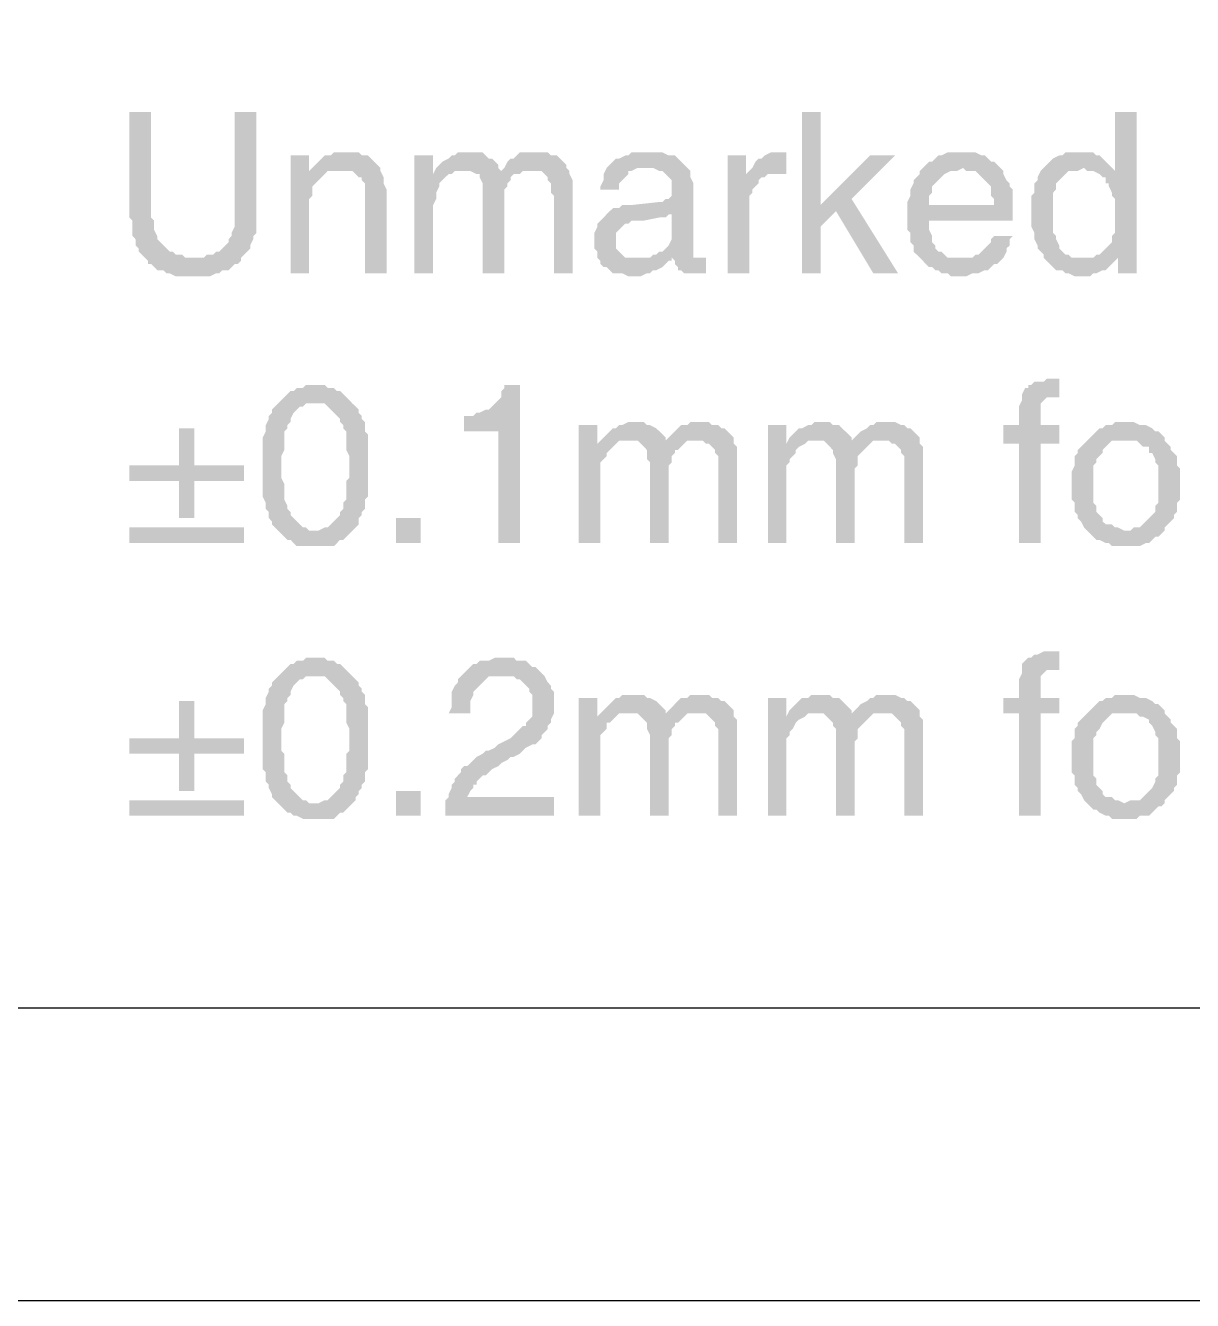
# Model space of a CAD drawing. Header units: inches. Extents: x 3613 to 8393, y -2205 to -794.
# Drawn here: x 4394.09 to 4411.09, y -2204.77 to -2186.21 of the extents above; entities that cross this region are included whole.
import ezdxf

# ---------------------------------------------------------------- set-up
doc = ezdxf.new("R2010")
doc.units = ezdxf.units.IN
doc.header["$MEASUREMENT"] = 0

msp = doc.modelspace()

# ---------------------------------------------------------------- hatches: boundary and pattern name
at = {"transparency": 33554559}
for points in [[(4395.921, -2187.47), (4395.605, -2187.47), (4395.605, -2189.005), (4395.65, -2189.05), (4395.65, -2189.275), (4395.695, -2189.321), (4395.695, -2189.411), (4395.74, -2189.456), (4395.74, -2189.501), (4395.786, -2189.546), (4395.831, -2189.591), (4396.553, -2189.591), (4396.417, -2189.591), (4396.372, -2189.546), (4396.282, -2189.546), (4396.237, -2189.501), (4396.192, -2189.501), (4396.147, -2189.456), (4396.101, -2189.411), (4396.101, -2189.411), (4396.056, -2189.366), (4396.011, -2189.321), (4396.011, -2189.275), (4395.966, -2189.185), (4395.966, -2189.05), (4395.921, -2189.005), (4395.921, -2188.914)], [(4397.455, -2187.47), (4397.139, -2187.47), (4397.139, -2189.14), (4397.094, -2189.23), (4397.094, -2189.275), (4397.049, -2189.321), (4397.049, -2189.366), (4397.004, -2189.411), (4396.959, -2189.456), (4396.914, -2189.501), (4396.869, -2189.501), (4396.824, -2189.546), (4396.733, -2189.546), (4396.688, -2189.591), (4395.831, -2189.591), (4395.876, -2189.636), (4395.876, -2189.682), (4395.921, -2189.682), (4395.966, -2189.727), (4396.011, -2189.772), (4396.101, -2189.772), (4396.147, -2189.817), (4396.192, -2189.817), (4396.282, -2189.862), (4396.778, -2189.862), (4396.869, -2189.817), (4396.914, -2189.817), (4396.959, -2189.772), (4397.049, -2189.772), (4397.094, -2189.727), (4397.139, -2189.682), (4397.185, -2189.682), (4397.23, -2189.636), (4397.23, -2189.591), (4397.275, -2189.546), (4397.32, -2189.501), (4397.365, -2189.456), (4397.365, -2189.411), (4397.41, -2189.321), (4397.41, -2189.275), (4397.455, -2189.23), (4397.455, -2188.959)], [(4405.669, -2187.47), (4405.399, -2187.47), (4405.399, -2189.817), (4405.669, -2189.817), (4405.669, -2189.14), (4405.895, -2188.914), (4405.669, -2188.824)], [(4410.273, -2187.47), (4409.957, -2187.47), (4409.957, -2188.328), (4409.731, -2188.373), (4409.776, -2188.418), (4409.822, -2188.418), (4409.822, -2188.508), (4409.867, -2188.508), (4409.867, -2188.553), (4409.912, -2188.644), (4409.912, -2188.689), (4409.957, -2188.734), (4409.957, -2189.23), (4409.912, -2189.275), (4409.912, -2189.366), (4409.867, -2189.411), (4409.822, -2189.456), (4409.822, -2189.456), (4409.776, -2189.501), (4409.731, -2189.546), (4409.686, -2189.546), (4410.002, -2189.591), (4410.002, -2189.817), (4410.273, -2189.817)], [(4398.223, -2188.102), (4397.952, -2188.102), (4397.952, -2189.817), (4398.223, -2189.817), (4398.223, -2188.869), (4398.223, -2188.734), (4398.268, -2188.689), (4398.268, -2188.553), (4398.313, -2188.508), (4398.358, -2188.463), (4398.358, -2188.463), (4398.403, -2188.418), (4398.448, -2188.373), (4398.223, -2188.328)], [(4398.719, -2188.057), (4398.584, -2188.057), (4398.539, -2188.102), (4398.448, -2188.102), (4398.403, -2188.147), (4398.358, -2188.192), (4398.313, -2188.237), (4398.268, -2188.283), (4398.223, -2188.328), (4398.448, -2188.373), (4398.493, -2188.328), (4398.674, -2188.328), (4399.261, -2188.283), (4399.216, -2188.237), (4399.17, -2188.192), (4399.17, -2188.192), (4399.125, -2188.147), (4399.08, -2188.102), (4398.99, -2188.102), (4398.945, -2188.057), (4398.809, -2188.057)], [(4400.028, -2188.102), (4399.757, -2188.102), (4399.757, -2189.817), (4400.028, -2189.817), (4400.028, -2188.824), (4400.073, -2188.734), (4400.073, -2188.644), (4400.118, -2188.553), (4400.118, -2188.508), (4400.163, -2188.463), (4400.208, -2188.418), (4400.254, -2188.373), (4400.299, -2188.373), (4400.028, -2188.373)], [(4400.524, -2188.057), (4400.389, -2188.057), (4400.344, -2188.102), (4400.299, -2188.102), (4400.254, -2188.147), (4400.163, -2188.192), (4400.118, -2188.237), (4400.073, -2188.283), (4400.028, -2188.373), (4400.299, -2188.373), (4400.344, -2188.328), (4400.479, -2188.328), (4400.976, -2188.283), (4400.976, -2188.237), (4400.931, -2188.192), (4400.885, -2188.147), (4400.84, -2188.147), (4400.795, -2188.102), (4400.75, -2188.057), (4400.615, -2188.057)], [(4401.472, -2188.057), (4401.292, -2188.057), (4401.246, -2188.102), (4401.201, -2188.147), (4401.156, -2188.147), (4401.111, -2188.192), (4401.066, -2188.283), (4401.021, -2188.328), (4400.57, -2188.328), (4400.66, -2188.373), (4400.705, -2188.373), (4400.705, -2188.418), (4400.75, -2188.508), (4400.75, -2189.817), (4401.066, -2189.817), (4401.066, -2188.824), (4401.066, -2188.598), (4401.111, -2188.553), (4401.111, -2188.508), (4401.156, -2188.463), (4401.156, -2188.418), (4401.201, -2188.373), (4401.292, -2188.373), (4401.337, -2188.328), (4401.472, -2188.328), (4401.969, -2188.283), (4401.969, -2188.237), (4401.923, -2188.192), (4401.923, -2188.192), (4401.878, -2188.147), (4401.833, -2188.102), (4401.743, -2188.102), (4401.698, -2188.057), (4401.562, -2188.057)], [(4403.187, -2188.057), (4402.916, -2188.057), (4402.871, -2188.102), (4402.826, -2188.102), (4402.736, -2188.147), (4402.691, -2188.147), (4402.646, -2188.192), (4402.646, -2188.192), (4402.6, -2188.237), (4402.555, -2188.283), (4402.51, -2188.373), (4402.51, -2188.463), (4402.465, -2188.553), (4402.465, -2188.598), (4402.736, -2188.598), (4402.736, -2188.508), (4402.781, -2188.463), (4402.826, -2188.418), (4402.871, -2188.373), (4402.871, -2188.328), (4402.916, -2188.328), (4403.007, -2188.283), (4403.729, -2188.283), (4403.684, -2188.237), (4403.638, -2188.192), (4403.593, -2188.147), (4403.548, -2188.102), (4403.458, -2188.102), (4403.368, -2188.057), (4403.232, -2188.057)], [(4404.586, -2188.102), (4404.315, -2188.102), (4404.315, -2189.817), (4404.631, -2189.817), (4404.631, -2188.689), (4404.677, -2188.644), (4404.677, -2188.598), (4404.722, -2188.553), (4404.767, -2188.508), (4404.767, -2188.463), (4404.812, -2188.418), (4404.857, -2188.418), (4404.586, -2188.373)], [(4405.083, -2188.057), (4404.947, -2188.057), (4404.857, -2188.102), (4404.812, -2188.147), (4404.767, -2188.147), (4404.722, -2188.192), (4404.677, -2188.283), (4404.677, -2188.283), (4404.631, -2188.328), (4405.128, -2188.373), (4405.173, -2188.373), (4405.173, -2188.057), (4405.128, -2188.057)], [(4406.753, -2188.102), (4406.392, -2188.102), (4405.669, -2188.824), (4405.895, -2188.914), (4406.437, -2189.817), (4406.798, -2189.817), (4406.121, -2188.734)], [(4407.746, -2188.057), (4407.52, -2188.057), (4407.43, -2188.102), (4407.384, -2188.102), (4407.339, -2188.147), (4407.294, -2188.192), (4407.249, -2188.192), (4407.204, -2188.237), (4407.159, -2188.283), (4407.746, -2188.283), (4407.791, -2188.328), (4407.926, -2188.328), (4407.971, -2188.373), (4408.016, -2188.418), (4408.061, -2188.463), (4408.061, -2188.463), (4408.107, -2188.508), (4408.152, -2188.553), (4408.152, -2188.689), (4408.197, -2188.734), (4408.197, -2188.824), (4406.933, -2188.824), (4406.933, -2189.185), (4406.978, -2189.23), (4406.978, -2189.366), (4407.023, -2189.411), (4407.023, -2189.501), (4407.069, -2189.546), (4407.114, -2189.591), (4407.159, -2189.636), (4407.159, -2189.636), (4407.204, -2189.682), (4407.249, -2189.727), (4407.294, -2189.727), (4407.339, -2189.772), (4407.384, -2189.772), (4407.43, -2189.817), (4407.52, -2189.817), (4407.565, -2189.862), (4407.791, -2189.862), (4407.881, -2189.817), (4407.971, -2189.817), (4408.061, -2189.772), (4408.107, -2189.772), (4408.152, -2189.727), (4408.197, -2189.682), (4408.242, -2189.682), (4408.287, -2189.636), (4407.746, -2189.591), (4407.52, -2189.591), (4407.475, -2189.546), (4407.43, -2189.501), (4407.384, -2189.501), (4407.339, -2189.456), (4407.339, -2189.411), (4407.294, -2189.366), (4407.294, -2189.275), (4407.249, -2189.185), (4407.249, -2189.05), (4408.468, -2189.05), (4408.468, -2188.598), (4408.423, -2188.553), (4408.423, -2188.508), (4408.377, -2188.463), (4408.332, -2188.373), (4408.332, -2188.328), (4408.287, -2188.283), (4408.242, -2188.237), (4408.197, -2188.192), (4408.152, -2188.192), (4408.107, -2188.147), (4408.061, -2188.102), (4408.016, -2188.102), (4407.926, -2188.057), (4407.791, -2188.057)], [(4409.461, -2188.057), (4409.235, -2188.057), (4409.19, -2188.102), (4409.145, -2188.102), (4409.054, -2188.147), (4409.009, -2188.192), (4408.964, -2188.237), (4408.919, -2188.283), (4409.506, -2188.283), (4409.551, -2188.328), (4409.641, -2188.328), (4409.731, -2188.373), (4409.957, -2188.328), (4409.957, -2188.328), (4409.912, -2188.283), (4409.867, -2188.237), (4409.822, -2188.192), (4409.776, -2188.147), (4409.731, -2188.102), (4409.686, -2188.102), (4409.641, -2188.057), (4409.506, -2188.057)], [(4399.261, -2188.283), (4398.674, -2188.328), (4398.854, -2188.328), (4398.9, -2188.373), (4398.945, -2188.418), (4398.99, -2188.418), (4398.99, -2188.463), (4399.035, -2188.508), (4399.035, -2189.817), (4399.351, -2189.817), (4399.351, -2188.598), (4399.306, -2188.508), (4399.306, -2188.418), (4399.261, -2188.328)], [(4401.969, -2188.283), (4401.472, -2188.328), (4401.608, -2188.328), (4401.653, -2188.373), (4401.698, -2188.418), (4401.698, -2188.463), (4401.743, -2188.508), (4401.743, -2188.644), (4401.788, -2188.689), (4401.788, -2189.817), (4402.059, -2189.817), (4402.059, -2188.598), (4402.059, -2188.463), (4402.014, -2188.373), (4402.014, -2188.328)], [(4403.729, -2188.283), (4403.142, -2188.283), (4403.232, -2188.283), (4403.323, -2188.328), (4403.368, -2188.328), (4403.413, -2188.373), (4403.458, -2188.418), (4403.503, -2188.463), (4403.503, -2188.689), (4403.458, -2188.734), (4403.413, -2188.734), (4403.368, -2188.779), (4403.323, -2188.779), (4402.916, -2188.824), (4402.781, -2188.824), (4402.736, -2188.869), (4402.646, -2188.869), (4402.6, -2188.914), (4403.503, -2188.959), (4403.503, -2189.23), (4403.503, -2189.321), (4403.458, -2189.411), (4403.413, -2189.456), (4403.368, -2189.501), (4403.323, -2189.501), (4403.277, -2189.546), (4403.232, -2189.546), (4403.187, -2189.591), (4402.962, -2189.591), (4402.465, -2189.636), (4402.465, -2189.682), (4402.51, -2189.727), (4402.555, -2189.727), (4402.6, -2189.772), (4402.646, -2189.817), (4402.781, -2189.817), (4402.871, -2189.862), (4403.052, -2189.862), (4403.142, -2189.817), (4403.187, -2189.817), (4403.232, -2189.772), (4403.277, -2189.772), (4403.368, -2189.727), (4403.413, -2189.682), (4403.458, -2189.636), (4403.503, -2189.636), (4403.503, -2189.591), (4403.819, -2189.591), (4403.819, -2188.508), (4403.774, -2188.418), (4403.774, -2188.328)], [(4404.631, -2188.328), (4404.586, -2188.373), (4404.857, -2188.418), (4404.902, -2188.373), (4405.128, -2188.373)], [(4407.159, -2188.283), (4407.114, -2188.328), (4407.114, -2188.373), (4407.069, -2188.418), (4407.023, -2188.463), (4407.023, -2188.508), (4406.978, -2188.598), (4406.978, -2188.689), (4406.933, -2188.779), (4406.933, -2188.824), (4407.249, -2188.824), (4407.249, -2188.689), (4407.294, -2188.644), (4407.294, -2188.553), (4407.339, -2188.508), (4407.384, -2188.463), (4407.384, -2188.463), (4407.43, -2188.418), (4407.475, -2188.373), (4407.565, -2188.328), (4407.655, -2188.328), (4407.746, -2188.283)], [(4408.919, -2188.283), (4408.874, -2188.328), (4408.829, -2188.418), (4408.829, -2188.463), (4408.784, -2188.508), (4408.784, -2188.644), (4408.738, -2188.689), (4408.738, -2189.14), (4408.784, -2189.23), (4408.784, -2189.321), (4408.829, -2189.411), (4408.829, -2189.456), (4408.874, -2189.501), (4408.919, -2189.546), (4408.919, -2189.591), (4408.964, -2189.636), (4409.009, -2189.682), (4409.054, -2189.727), (4409.099, -2189.772), (4409.19, -2189.772), (4409.235, -2189.817), (4409.28, -2189.817), (4409.37, -2189.862), (4409.596, -2189.862), (4409.641, -2189.817), (4409.686, -2189.817), (4409.776, -2189.772), (4409.822, -2189.772), (4409.867, -2189.727), (4409.912, -2189.682), (4409.957, -2189.636), (4409.506, -2189.591), (4409.325, -2189.591), (4409.28, -2189.546), (4409.235, -2189.546), (4409.19, -2189.501), (4409.145, -2189.456), (4409.145, -2189.411), (4409.099, -2189.321), (4409.099, -2189.275), (4409.054, -2189.23), (4409.054, -2188.644), (4409.099, -2188.598), (4409.099, -2188.508), (4409.145, -2188.463), (4409.145, -2188.463), (4409.19, -2188.418), (4409.235, -2188.373), (4409.28, -2188.328), (4409.415, -2188.328), (4409.506, -2188.283)], [(4402.6, -2188.914), (4402.555, -2188.959), (4402.51, -2189.005), (4402.51, -2189.005), (4402.465, -2189.05), (4402.42, -2189.095), (4402.42, -2189.14), (4402.375, -2189.23), (4402.375, -2189.366), (4402.375, -2189.456), (4402.42, -2189.501), (4402.42, -2189.591), (4402.465, -2189.636), (4402.962, -2189.591), (4402.826, -2189.591), (4402.781, -2189.546), (4402.736, -2189.501), (4402.691, -2189.456), (4402.691, -2189.23), (4402.736, -2189.185), (4402.781, -2189.14), (4402.826, -2189.095), (4402.871, -2189.095), (4402.916, -2189.05), (4403.097, -2189.05), (4403.323, -2189.005), (4403.413, -2189.005), (4403.458, -2188.959), (4403.503, -2188.959)], [(4408.468, -2189.275), (4408.197, -2189.275), (4408.152, -2189.321), (4408.152, -2189.366), (4408.107, -2189.411), (4408.061, -2189.456), (4408.016, -2189.501), (4407.971, -2189.546), (4407.926, -2189.546), (4407.881, -2189.591), (4407.746, -2189.591), (4408.287, -2189.636), (4408.332, -2189.591), (4408.377, -2189.501), (4408.377, -2189.456), (4408.423, -2189.411), (4408.423, -2189.321)], [(4403.819, -2189.591), (4403.503, -2189.591), (4403.548, -2189.636), (4403.909, -2189.591), (4403.909, -2189.591)], [(4404, -2189.591), (4403.909, -2189.591), (4403.548, -2189.636), (4403.548, -2189.682), (4403.593, -2189.727), (4403.593, -2189.772), (4403.638, -2189.772), (4403.684, -2189.817), (4404, -2189.817)], [(4409.686, -2189.546), (4409.641, -2189.591), (4409.506, -2189.591), (4409.957, -2189.636), (4410.002, -2189.591)], [(4398.313, -2191.442), (4398.178, -2191.442), (4398.132, -2191.487), (4398.042, -2191.487), (4397.997, -2191.532), (4397.952, -2191.532), (4397.907, -2191.577), (4397.862, -2191.622), (4397.816, -2191.667), (4397.771, -2191.713), (4398.448, -2191.713), (4398.493, -2191.758), (4398.539, -2191.803), (4398.584, -2191.848), (4398.629, -2191.893), (4398.674, -2191.938), (4398.674, -2191.983), (4398.719, -2192.028), (4398.719, -2192.074), (4398.764, -2192.119), (4398.764, -2192.39), (4398.809, -2192.48), (4398.809, -2192.796), (4398.764, -2192.841), (4398.764, -2193.112), (4398.719, -2193.157), (4398.719, -2193.247), (4398.674, -2193.292), (4398.674, -2193.337), (4398.674, -2193.337), (4398.629, -2193.382), (4398.584, -2193.428), (4398.539, -2193.473), (4398.493, -2193.518), (4398.448, -2193.518), (4398.358, -2193.563), (4397.771, -2193.563), (4397.816, -2193.608), (4397.862, -2193.653), (4397.907, -2193.698), (4397.952, -2193.698), (4397.997, -2193.744), (4398.042, -2193.789), (4398.584, -2193.789), (4398.629, -2193.744), (4398.674, -2193.698), (4398.719, -2193.698), (4398.764, -2193.653), (4398.809, -2193.608), (4398.854, -2193.563), (4398.9, -2193.518), (4398.9, -2193.518), (4398.945, -2193.473), (4398.945, -2193.382), (4398.99, -2193.337), (4398.99, -2193.292), (4399.035, -2193.247), (4399.035, -2193.112), (4399.08, -2193.067), (4399.08, -2192.615), (4399.08, -2192.164), (4399.035, -2192.119), (4399.035, -2191.983), (4398.99, -2191.938), (4398.99, -2191.893), (4398.945, -2191.848), (4398.945, -2191.803), (4398.9, -2191.758), (4398.9, -2191.758), (4398.854, -2191.713), (4398.809, -2191.667), (4398.764, -2191.622), (4398.719, -2191.577), (4398.674, -2191.532), (4398.629, -2191.532), (4398.584, -2191.487), (4398.493, -2191.487), (4398.448, -2191.442), (4398.358, -2191.442)], [(4401.292, -2191.442), (4401.066, -2191.442), (4401.066, -2191.487), (4401.021, -2191.532), (4401.021, -2191.622), (4400.976, -2191.667), (4400.931, -2191.713), (4400.885, -2191.758), (4400.84, -2191.803), (4400.795, -2191.803), (4400.705, -2191.848), (4400.66, -2191.848), (4400.615, -2191.893), (4400.479, -2191.893), (4400.479, -2192.119), (4400.976, -2192.119), (4400.976, -2193.744), (4401.292, -2193.744)], [(4409.009, -2191.352), (4408.964, -2191.352), (4408.919, -2191.397), (4408.784, -2191.397), (4408.738, -2191.442), (4408.693, -2191.442), (4408.693, -2191.487), (4408.648, -2191.487), (4408.603, -2191.577), (4408.603, -2191.622), (4409.145, -2191.622), (4409.145, -2191.352)], [(4408.603, -2191.622), (4408.603, -2191.667), (4408.558, -2191.758), (4408.558, -2192.028), (4408.332, -2192.028), (4408.332, -2192.299), (4408.558, -2192.299), (4408.558, -2193.744), (4408.874, -2193.744), (4408.874, -2192.299), (4409.145, -2192.299), (4409.145, -2192.028), (4408.874, -2192.028), (4408.874, -2191.713), (4408.919, -2191.667), (4408.919, -2191.667), (4408.964, -2191.622), (4409.054, -2191.622)], [(4397.771, -2191.713), (4397.726, -2191.758), (4397.726, -2191.758), (4397.681, -2191.803), (4397.681, -2191.848), (4397.636, -2191.893), (4397.636, -2191.938), (4397.591, -2192.028), (4397.591, -2192.119), (4397.546, -2192.209), (4397.546, -2193.067), (4397.591, -2193.157), (4397.591, -2193.247), (4397.636, -2193.292), (4397.636, -2193.382), (4397.681, -2193.428), (4397.681, -2193.473), (4397.726, -2193.518), (4397.771, -2193.563), (4398.313, -2193.563), (4398.223, -2193.563), (4398.178, -2193.518), (4398.132, -2193.518), (4398.087, -2193.473), (4398.042, -2193.428), (4397.997, -2193.382), (4397.952, -2193.337), (4397.952, -2193.292), (4397.907, -2193.247), (4397.907, -2193.202), (4397.862, -2193.112), (4397.862, -2192.886), (4397.816, -2192.796), (4397.816, -2192.48), (4397.862, -2192.39), (4397.862, -2192.119), (4397.907, -2192.074), (4397.907, -2192.028), (4397.952, -2191.983), (4397.952, -2191.938), (4397.952, -2191.938), (4397.997, -2191.848), (4398.042, -2191.803), (4398.087, -2191.758), (4398.132, -2191.758), (4398.178, -2191.713), (4398.313, -2191.713)], [(4402.42, -2192.028), (4402.149, -2192.028), (4402.149, -2193.744), (4402.465, -2193.744), (4402.465, -2192.57), (4402.51, -2192.525), (4402.555, -2192.48), (4402.555, -2192.435), (4402.6, -2192.39), (4402.646, -2192.344), (4402.691, -2192.299), (4402.42, -2192.299)], [(4402.962, -2191.983), (4402.871, -2191.983), (4402.781, -2192.028), (4402.736, -2192.028), (4402.691, -2192.074), (4402.646, -2192.074), (4402.6, -2192.119), (4402.555, -2192.164), (4402.51, -2192.209), (4402.42, -2192.299), (4402.691, -2192.299), (4402.736, -2192.254), (4402.871, -2192.254), (4403.413, -2192.209), (4403.368, -2192.164), (4403.323, -2192.119), (4403.323, -2192.119), (4403.277, -2192.074), (4403.187, -2192.028), (4403.142, -2192.028), (4403.097, -2191.983), (4403.007, -2191.983)], [(4403.909, -2191.983), (4403.774, -2191.983), (4403.729, -2192.028), (4403.638, -2192.028), (4403.593, -2192.074), (4403.548, -2192.119), (4403.503, -2192.164), (4403.458, -2192.209), (4403.413, -2192.254), (4403.007, -2192.254), (4403.052, -2192.299), (4403.097, -2192.344), (4403.097, -2192.344), (4403.142, -2192.39), (4403.142, -2192.525), (4403.187, -2192.57), (4403.187, -2193.744), (4403.458, -2193.744), (4403.458, -2192.615), (4403.503, -2192.57), (4403.503, -2192.48), (4403.548, -2192.435), (4403.548, -2192.39), (4403.593, -2192.39), (4403.638, -2192.344), (4403.684, -2192.299), (4403.729, -2192.254), (4403.864, -2192.254), (4404.406, -2192.209), (4404.361, -2192.164), (4404.315, -2192.119), (4404.315, -2192.119), (4404.27, -2192.074), (4404.225, -2192.074), (4404.18, -2192.028), (4404.09, -2192.028), (4404.045, -2191.983), (4403.954, -2191.983)], [(4405.173, -2192.028), (4404.902, -2192.028), (4404.902, -2193.744), (4405.173, -2193.744), (4405.173, -2192.615), (4405.218, -2192.57), (4405.218, -2192.525), (4405.263, -2192.48), (4405.308, -2192.435), (4405.308, -2192.39), (4405.354, -2192.344), (4405.444, -2192.299), (4405.173, -2192.299)], [(4405.669, -2191.983), (4405.579, -2191.983), (4405.534, -2192.028), (4405.489, -2192.028), (4405.399, -2192.074), (4405.354, -2192.074), (4405.308, -2192.119), (4405.263, -2192.164), (4405.218, -2192.209), (4405.173, -2192.299), (4405.444, -2192.299), (4405.489, -2192.254), (4405.624, -2192.254), (4406.121, -2192.209), (4406.076, -2192.164), (4406.031, -2192.119), (4406.031, -2192.119), (4405.985, -2192.074), (4405.94, -2192.028), (4405.85, -2192.028), (4405.805, -2191.983), (4405.76, -2191.983)], [(4406.617, -2191.983), (4406.482, -2191.983), (4406.437, -2192.028), (4406.392, -2192.028), (4406.346, -2192.074), (4406.256, -2192.119), (4406.211, -2192.164), (4406.166, -2192.209), (4406.121, -2192.254), (4405.715, -2192.254), (4405.76, -2192.299), (4405.805, -2192.344), (4405.805, -2192.344), (4405.85, -2192.39), (4405.85, -2192.435), (4405.895, -2192.525), (4405.895, -2193.744), (4406.166, -2193.744), (4406.166, -2192.66), (4406.211, -2192.615), (4406.211, -2192.48), (4406.256, -2192.435), (4406.301, -2192.39), (4406.301, -2192.39), (4406.346, -2192.344), (4406.392, -2192.299), (4406.437, -2192.254), (4406.572, -2192.254), (4407.114, -2192.209), (4407.069, -2192.164), (4407.023, -2192.119), (4407.023, -2192.119), (4406.978, -2192.074), (4406.933, -2192.074), (4406.888, -2192.028), (4406.843, -2192.028), (4406.753, -2191.983), (4406.707, -2191.983)], [(4410.092, -2191.983), (4409.957, -2191.983), (4409.912, -2192.028), (4409.822, -2192.028), (4409.776, -2192.074), (4409.731, -2192.074), (4409.686, -2192.119), (4409.641, -2192.164), (4409.596, -2192.209), (4409.551, -2192.254), (4409.551, -2192.254), (4409.506, -2192.299), (4409.461, -2192.344), (4409.415, -2192.39), (4409.415, -2192.435), (4409.37, -2192.48), (4409.37, -2192.615), (4409.325, -2192.705), (4409.325, -2192.886), (4409.325, -2193.112), (4409.37, -2193.157), (4409.37, -2193.292), (4409.415, -2193.337), (4409.415, -2193.382), (4409.461, -2193.428), (4409.506, -2193.518), (4409.551, -2193.563), (4410.092, -2193.563), (4410.002, -2193.518), (4409.957, -2193.518), (4409.912, -2193.473), (4409.822, -2193.473), (4409.776, -2193.428), (4409.776, -2193.382), (4409.731, -2193.337), (4409.686, -2193.292), (4409.686, -2193.202), (4409.641, -2193.157), (4409.641, -2192.615), (4409.686, -2192.57), (4409.686, -2192.525), (4409.731, -2192.48), (4409.776, -2192.435), (4409.776, -2192.39), (4409.822, -2192.344), (4409.867, -2192.299), (4409.912, -2192.254), (4410.092, -2192.254), (4410.679, -2192.209), (4410.634, -2192.164), (4410.589, -2192.119), (4410.544, -2192.119), (4410.499, -2192.074), (4410.408, -2192.028), (4410.318, -2192.028), (4410.228, -2191.983), (4410.183, -2191.983)], [(4396.553, -2192.074), (4396.327, -2192.074), (4396.327, -2192.615), (4395.605, -2192.615), (4395.605, -2192.841), (4396.327, -2192.841), (4396.327, -2193.382), (4396.553, -2193.382), (4396.553, -2192.841), (4397.275, -2192.841), (4397.275, -2192.615), (4396.553, -2192.615)], [(4404.406, -2192.209), (4403.864, -2192.254), (4403.954, -2192.254), (4404, -2192.299), (4404.045, -2192.299), (4404.09, -2192.344), (4404.135, -2192.39), (4404.135, -2192.435), (4404.18, -2192.48), (4404.18, -2193.744), (4404.451, -2193.744), (4404.451, -2192.344), (4404.406, -2192.299)], [(4407.114, -2192.209), (4406.572, -2192.254), (4406.662, -2192.254), (4406.707, -2192.299), (4406.753, -2192.299), (4406.798, -2192.344), (4406.843, -2192.39), (4406.843, -2192.435), (4406.888, -2192.48), (4406.888, -2193.744), (4407.159, -2193.744), (4407.159, -2192.344), (4407.114, -2192.299)], [(4410.679, -2192.209), (4410.092, -2192.254), (4410.273, -2192.254), (4410.318, -2192.299), (4410.363, -2192.344), (4410.453, -2192.344), (4410.453, -2192.435), (4410.499, -2192.435), (4410.544, -2192.525), (4410.544, -2192.57), (4410.589, -2192.615), (4410.589, -2193.157), (4410.544, -2193.202), (4410.544, -2193.292), (4410.499, -2193.337), (4410.453, -2193.382), (4410.453, -2193.382), (4410.408, -2193.428), (4410.363, -2193.473), (4410.318, -2193.518), (4410.228, -2193.518), (4410.183, -2193.563), (4409.551, -2193.563), (4409.596, -2193.608), (4409.641, -2193.653), (4409.686, -2193.698), (4409.731, -2193.698), (4409.822, -2193.744), (4409.867, -2193.744), (4409.912, -2193.789), (4410.318, -2193.789), (4410.408, -2193.744), (4410.453, -2193.744), (4410.499, -2193.698), (4410.544, -2193.653), (4410.589, -2193.653), (4410.634, -2193.608), (4410.679, -2193.563), (4410.679, -2193.518), (4410.724, -2193.473), (4410.769, -2193.428), (4410.815, -2193.382), (4410.815, -2193.337), (4410.86, -2193.292), (4410.86, -2193.157), (4410.905, -2193.112), (4410.905, -2192.886), (4410.905, -2192.66), (4410.86, -2192.615), (4410.86, -2192.48), (4410.815, -2192.435), (4410.769, -2192.39), (4410.769, -2192.344), (4410.724, -2192.299), (4410.679, -2192.254)], [(4397.275, -2193.744), (4397.275, -2193.518), (4395.605, -2193.518), (4395.605, -2193.744)], [(4399.847, -2193.744), (4399.847, -2193.382), (4399.486, -2193.382), (4399.486, -2193.744)], [(4409.009, -2195.323), (4408.919, -2195.323), (4408.829, -2195.368), (4408.784, -2195.368), (4408.738, -2195.413), (4408.693, -2195.413), (4408.648, -2195.459), (4408.603, -2195.504), (4408.603, -2195.594), (4409.145, -2195.594), (4409.145, -2195.323)], [(4398.313, -2195.413), (4398.178, -2195.413), (4398.132, -2195.459), (4398.042, -2195.459), (4397.997, -2195.504), (4397.952, -2195.504), (4397.907, -2195.549), (4397.862, -2195.594), (4397.816, -2195.639), (4397.771, -2195.684), (4398.448, -2195.684), (4398.493, -2195.729), (4398.539, -2195.774), (4398.584, -2195.82), (4398.629, -2195.865), (4398.674, -2195.91), (4398.674, -2195.955), (4398.719, -2196), (4398.719, -2196.045), (4398.764, -2196.09), (4398.764, -2196.361), (4398.809, -2196.451), (4398.809, -2196.767), (4398.764, -2196.812), (4398.764, -2197.083), (4398.719, -2197.128), (4398.719, -2197.219), (4398.674, -2197.264), (4398.674, -2197.309), (4398.674, -2197.309), (4398.629, -2197.354), (4398.584, -2197.399), (4398.539, -2197.444), (4398.493, -2197.489), (4398.448, -2197.489), (4398.358, -2197.535), (4397.771, -2197.535), (4397.816, -2197.58), (4397.862, -2197.625), (4397.907, -2197.67), (4397.952, -2197.67), (4397.997, -2197.715), (4398.042, -2197.715), (4398.132, -2197.76), (4398.584, -2197.76), (4398.629, -2197.715), (4398.674, -2197.67), (4398.719, -2197.67), (4398.764, -2197.625), (4398.809, -2197.58), (4398.854, -2197.535), (4398.9, -2197.489), (4398.9, -2197.444), (4398.945, -2197.399), (4398.945, -2197.354), (4398.99, -2197.309), (4398.99, -2197.264), (4399.035, -2197.219), (4399.035, -2197.083), (4399.08, -2197.038), (4399.08, -2196.587), (4399.08, -2196.136), (4399.035, -2196.09), (4399.035, -2195.955), (4398.99, -2195.91), (4398.99, -2195.865), (4398.945, -2195.82), (4398.945, -2195.774), (4398.9, -2195.729), (4398.9, -2195.729), (4398.854, -2195.684), (4398.809, -2195.639), (4398.764, -2195.594), (4398.719, -2195.549), (4398.674, -2195.504), (4398.629, -2195.504), (4398.584, -2195.459), (4398.493, -2195.459), (4398.448, -2195.413), (4398.358, -2195.413)], [(4401.066, -2195.413), (4400.931, -2195.413), (4400.84, -2195.459), (4400.705, -2195.459), (4400.66, -2195.504), (4400.615, -2195.504), (4400.57, -2195.549), (4400.524, -2195.594), (4400.479, -2195.639), (4400.479, -2195.639), (4400.434, -2195.684), (4400.389, -2195.729), (4400.389, -2195.774), (4400.344, -2195.82), (4400.299, -2195.91), (4400.299, -2196.136), (4400.254, -2196.226), (4400.57, -2196.226), (4400.57, -2196.045), (4400.615, -2195.955), (4400.615, -2195.91), (4400.66, -2195.865), (4400.705, -2195.82), (4400.75, -2195.774), (4400.795, -2195.729), (4400.84, -2195.684), (4401.021, -2195.684), (4401.608, -2195.639), (4401.562, -2195.594), (4401.517, -2195.549), (4401.472, -2195.549), (4401.427, -2195.504), (4401.382, -2195.459), (4401.246, -2195.459), (4401.201, -2195.413), (4401.111, -2195.413)], [(4397.771, -2195.684), (4397.726, -2195.729), (4397.726, -2195.729), (4397.681, -2195.774), (4397.681, -2195.82), (4397.636, -2195.865), (4397.636, -2195.91), (4397.591, -2196), (4397.591, -2196.09), (4397.546, -2196.181), (4397.546, -2197.038), (4397.591, -2197.083), (4397.591, -2197.219), (4397.636, -2197.264), (4397.636, -2197.309), (4397.681, -2197.399), (4397.681, -2197.444), (4397.726, -2197.489), (4397.771, -2197.535), (4398.313, -2197.535), (4398.223, -2197.535), (4398.178, -2197.489), (4398.132, -2197.489), (4398.087, -2197.444), (4398.042, -2197.399), (4397.997, -2197.354), (4397.952, -2197.309), (4397.952, -2197.264), (4397.907, -2197.219), (4397.907, -2197.128), (4397.862, -2197.083), (4397.862, -2196.812), (4397.816, -2196.767), (4397.816, -2196.451), (4397.862, -2196.361), (4397.862, -2196.09), (4397.907, -2196.045), (4397.907, -2196), (4397.952, -2195.955), (4397.952, -2195.91), (4397.952, -2195.91), (4397.997, -2195.82), (4398.042, -2195.774), (4398.087, -2195.729), (4398.132, -2195.729), (4398.178, -2195.684), (4398.313, -2195.684)], [(4401.608, -2195.639), (4401.021, -2195.684), (4401.201, -2195.684), (4401.246, -2195.729), (4401.292, -2195.729), (4401.337, -2195.774), (4401.382, -2195.82), (4401.427, -2195.865), (4401.427, -2195.91), (4401.472, -2195.955), (4401.472, -2196.271), (4401.427, -2196.316), (4401.382, -2196.361), (4401.382, -2196.406), (4401.337, -2196.406), (4401.292, -2196.451), (4401.246, -2196.497), (4401.201, -2196.542), (4401.156, -2196.587), (4401.066, -2196.632), (4401.066, -2196.632), (4400.976, -2196.677), (4400.931, -2196.722), (4400.84, -2196.767), (4400.795, -2196.767), (4400.75, -2196.812), (4400.66, -2196.858), (4400.615, -2196.903), (4400.57, -2196.948), (4400.524, -2196.993), (4400.479, -2196.993), (4400.434, -2197.038), (4400.434, -2197.083), (4400.389, -2197.128), (4400.344, -2197.174), (4400.344, -2197.219), (4400.299, -2197.264), (4400.299, -2197.309), (4400.254, -2197.399), (4400.254, -2197.444), (4400.208, -2197.489), (4400.208, -2197.715), (4401.788, -2197.715), (4401.788, -2197.444), (4400.524, -2197.444), (4400.57, -2197.354), (4400.615, -2197.309), (4400.615, -2197.264), (4400.66, -2197.264), (4400.66, -2197.219), (4400.705, -2197.174), (4400.75, -2197.128), (4400.795, -2197.128), (4400.84, -2197.083), (4400.885, -2197.038), (4400.976, -2196.993), (4401.021, -2196.948), (4401.111, -2196.903), (4401.156, -2196.858), (4401.201, -2196.858), (4401.292, -2196.812), (4401.337, -2196.767), (4401.382, -2196.722), (4401.472, -2196.677), (4401.517, -2196.677), (4401.562, -2196.632), (4401.608, -2196.587), (4401.608, -2196.542), (4401.653, -2196.497), (4401.698, -2196.451), (4401.698, -2196.406), (4401.743, -2196.361), (4401.743, -2196.316), (4401.788, -2196.226), (4401.788, -2195.91), (4401.743, -2195.865), (4401.743, -2195.82), (4401.698, -2195.774), (4401.653, -2195.684)], [(4408.603, -2195.594), (4408.603, -2195.639), (4408.558, -2195.729), (4408.558, -2196), (4408.332, -2196), (4408.332, -2196.226), (4408.558, -2196.226), (4408.558, -2197.715), (4408.874, -2197.715), (4408.874, -2196.226), (4409.145, -2196.226), (4409.145, -2196), (4408.874, -2196), (4408.874, -2195.684), (4408.919, -2195.639), (4408.919, -2195.639), (4408.964, -2195.594), (4409.054, -2195.594)], [(4396.553, -2196.045), (4396.327, -2196.045), (4396.327, -2196.587), (4395.605, -2196.587), (4395.605, -2196.812), (4396.327, -2196.812), (4396.327, -2197.354), (4396.553, -2197.354), (4396.553, -2196.812), (4397.275, -2196.812), (4397.275, -2196.587), (4396.553, -2196.587)], [(4402.42, -2196), (4402.149, -2196), (4402.149, -2197.715), (4402.465, -2197.715), (4402.465, -2196.542), (4402.51, -2196.497), (4402.555, -2196.451), (4402.555, -2196.361), (4402.6, -2196.361), (4402.646, -2196.316), (4402.691, -2196.271), (4402.42, -2196.271)], [(4402.962, -2195.955), (4402.781, -2195.955), (4402.736, -2196), (4402.691, -2196), (4402.646, -2196.045), (4402.6, -2196.09), (4402.555, -2196.136), (4402.51, -2196.181), (4402.42, -2196.271), (4402.691, -2196.271), (4402.736, -2196.226), (4402.871, -2196.226), (4403.413, -2196.181), (4403.368, -2196.136), (4403.323, -2196.09), (4403.323, -2196.09), (4403.277, -2196.045), (4403.187, -2196), (4403.142, -2196), (4403.097, -2195.955), (4403.007, -2195.955)], [(4403.909, -2195.955), (4403.774, -2195.955), (4403.729, -2196), (4403.638, -2196), (4403.593, -2196.045), (4403.548, -2196.09), (4403.503, -2196.136), (4403.458, -2196.181), (4403.413, -2196.226), (4403.007, -2196.226), (4403.052, -2196.271), (4403.097, -2196.316), (4403.097, -2196.316), (4403.142, -2196.361), (4403.142, -2196.451), (4403.187, -2196.542), (4403.187, -2197.715), (4403.458, -2197.715), (4403.458, -2196.587), (4403.503, -2196.542), (4403.503, -2196.451), (4403.548, -2196.406), (4403.548, -2196.361), (4403.593, -2196.361), (4403.638, -2196.316), (4403.684, -2196.271), (4403.729, -2196.226), (4403.864, -2196.226), (4404.406, -2196.181), (4404.361, -2196.136), (4404.315, -2196.09), (4404.315, -2196.09), (4404.27, -2196.045), (4404.225, -2196.045), (4404.18, -2196), (4404.09, -2196), (4404.045, -2195.955), (4403.954, -2195.955)], [(4405.173, -2196), (4404.902, -2196), (4404.902, -2197.715), (4405.173, -2197.715), (4405.173, -2196.587), (4405.218, -2196.542), (4405.218, -2196.497), (4405.263, -2196.451), (4405.308, -2196.361), (4405.308, -2196.361), (4405.354, -2196.316), (4405.444, -2196.271), (4405.173, -2196.271)], [(4405.669, -2195.955), (4405.534, -2195.955), (4405.489, -2196), (4405.399, -2196), (4405.354, -2196.045), (4405.308, -2196.09), (4405.263, -2196.136), (4405.218, -2196.181), (4405.173, -2196.271), (4405.444, -2196.271), (4405.489, -2196.226), (4405.624, -2196.226), (4406.121, -2196.181), (4406.076, -2196.136), (4406.031, -2196.09), (4406.031, -2196.09), (4405.985, -2196.045), (4405.94, -2196), (4405.85, -2196), (4405.805, -2195.955), (4405.76, -2195.955)], [(4406.617, -2195.955), (4406.482, -2195.955), (4406.437, -2196), (4406.392, -2196), (4406.346, -2196.045), (4406.256, -2196.09), (4406.211, -2196.136), (4406.166, -2196.181), (4406.121, -2196.226), (4405.715, -2196.226), (4405.76, -2196.271), (4405.805, -2196.316), (4405.805, -2196.316), (4405.85, -2196.361), (4405.85, -2196.406), (4405.895, -2196.451), (4405.895, -2197.715), (4406.166, -2197.715), (4406.166, -2196.632), (4406.211, -2196.587), (4406.211, -2196.451), (4406.256, -2196.406), (4406.301, -2196.361), (4406.301, -2196.361), (4406.346, -2196.316), (4406.392, -2196.271), (4406.437, -2196.226), (4406.572, -2196.226), (4407.114, -2196.181), (4407.069, -2196.136), (4407.023, -2196.09), (4407.023, -2196.09), (4406.978, -2196.045), (4406.933, -2196.045), (4406.888, -2196), (4406.843, -2196), (4406.753, -2195.955), (4406.707, -2195.955)], [(4410.092, -2195.955), (4409.957, -2195.955), (4409.912, -2196), (4409.822, -2196), (4409.776, -2196.045), (4409.731, -2196.045), (4409.686, -2196.09), (4409.641, -2196.136), (4409.596, -2196.181), (4409.551, -2196.226), (4409.551, -2196.226), (4409.506, -2196.271), (4409.461, -2196.316), (4409.415, -2196.361), (4409.415, -2196.406), (4409.37, -2196.451), (4409.37, -2196.587), (4409.325, -2196.632), (4409.325, -2196.858), (4409.325, -2197.083), (4409.37, -2197.128), (4409.37, -2197.264), (4409.415, -2197.309), (4409.415, -2197.354), (4409.461, -2197.399), (4409.506, -2197.489), (4409.551, -2197.535), (4410.092, -2197.535), (4410.002, -2197.489), (4409.957, -2197.489), (4409.912, -2197.444), (4409.822, -2197.444), (4409.776, -2197.399), (4409.776, -2197.354), (4409.731, -2197.309), (4409.686, -2197.264), (4409.686, -2197.174), (4409.641, -2197.128), (4409.641, -2196.587), (4409.686, -2196.542), (4409.686, -2196.497), (4409.731, -2196.451), (4409.776, -2196.361), (4409.776, -2196.361), (4409.822, -2196.316), (4409.867, -2196.271), (4409.912, -2196.226), (4410.092, -2196.226), (4410.679, -2196.181), (4410.634, -2196.136), (4410.589, -2196.09), (4410.544, -2196.09), (4410.499, -2196.045), (4410.408, -2196), (4410.318, -2196), (4410.228, -2195.955), (4410.183, -2195.955)], [(4404.406, -2196.181), (4403.864, -2196.226), (4404, -2196.226), (4404.045, -2196.271), (4404.09, -2196.316), (4404.135, -2196.361), (4404.135, -2196.406), (4404.18, -2196.451), (4404.18, -2197.715), (4404.451, -2197.715), (4404.451, -2196.497), (4404.451, -2196.316), (4404.406, -2196.271)], [(4407.114, -2196.181), (4406.572, -2196.226), (4406.707, -2196.226), (4406.753, -2196.271), (4406.798, -2196.316), (4406.843, -2196.361), (4406.843, -2196.406), (4406.888, -2196.451), (4406.888, -2197.715), (4407.159, -2197.715), (4407.159, -2196.497), (4407.159, -2196.316), (4407.114, -2196.271)], [(4410.679, -2196.181), (4410.092, -2196.226), (4410.273, -2196.226), (4410.318, -2196.271), (4410.363, -2196.271), (4410.453, -2196.316), (4410.453, -2196.361), (4410.499, -2196.406), (4410.544, -2196.497), (4410.544, -2196.542), (4410.589, -2196.587), (4410.589, -2197.128), (4410.544, -2197.174), (4410.544, -2197.219), (4410.499, -2197.309), (4410.453, -2197.354), (4410.453, -2197.354), (4410.408, -2197.399), (4410.363, -2197.444), (4410.318, -2197.489), (4410.183, -2197.489), (4410.092, -2197.535), (4409.551, -2197.535), (4409.596, -2197.58), (4409.641, -2197.625), (4409.686, -2197.625), (4409.731, -2197.67), (4409.822, -2197.715), (4409.867, -2197.715), (4409.912, -2197.76), (4410.273, -2197.76), (4410.318, -2197.715), (4410.453, -2197.715), (4410.499, -2197.67), (4410.544, -2197.625), (4410.589, -2197.58), (4410.634, -2197.58), (4410.679, -2197.535), (4410.679, -2197.489), (4410.724, -2197.444), (4410.769, -2197.399), (4410.815, -2197.354), (4410.815, -2197.309), (4410.86, -2197.264), (4410.86, -2197.128), (4410.905, -2197.083), (4410.905, -2196.858), (4410.905, -2196.632), (4410.86, -2196.587), (4410.86, -2196.451), (4410.815, -2196.406), (4410.769, -2196.361), (4410.769, -2196.316), (4410.724, -2196.271), (4410.679, -2196.226)], [(4399.847, -2197.715), (4399.847, -2197.354), (4399.486, -2197.354), (4399.486, -2197.715)], [(4397.275, -2197.715), (4397.275, -2197.489), (4395.605, -2197.489), (4395.605, -2197.715)]]:
    msp.add_hatch(color=256, dxfattribs=at).paths.add_polyline_path(points)

# ---------------------------------------------------------------- linework, layer by layer
msp.add_line((4083.633, -2200.513), (4492.889, -2200.513))
msp.add_lwpolyline([(4496.927, -2204.772), (4496.927, -1907.772), (4076.927, -1907.772), (4076.927, -2204.772)], close=True)
for points in [[(4400.976, -2188.283), (4400.479, -2188.328), (4401.021, -2188.328)], [(4403.413, -2192.209), (4402.871, -2192.254), (4403.413, -2192.254)], [(4406.121, -2192.209), (4405.624, -2192.254), (4406.121, -2192.254)], [(4403.413, -2196.181), (4402.871, -2196.226), (4403.413, -2196.226)], [(4406.121, -2196.181), (4405.624, -2196.226), (4406.121, -2196.226)]]:
    msp.add_solid(points, dxfattribs=at)

doc.saveas('drawing.dxf')
